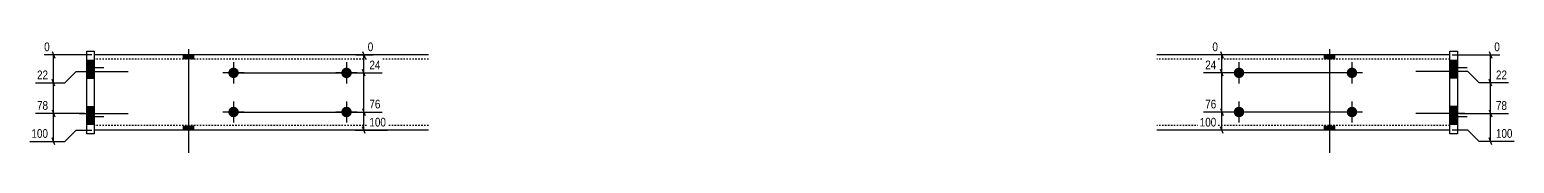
# Model space of a CAD drawing. Header units: millimetres. Extents: x 10 to 27817, y -3 to 621.
# Drawn here: x 17846 to 19817, y -3 to 146 of the extents above; entities that cross this region are included whole.
import ezdxf

# ---------------------------------------------------------------- set-up
doc = ezdxf.new("R2010")
doc.units = ezdxf.units.MM
doc.linetypes.add('DXK_LINE_DOT2', pattern=[3.9198, 1.9599, -1.9599])
doc.layers.add('MÅLSÆTNING', color=7, linetype='Continuous')
doc.layers.add('STÅL', color=7, linetype='Continuous')
doc.styles.add('Arial Narrow', font='ARIALN.TTF', dxfattribs={"height": 0.2})

msp = doc.modelspace()

# ---------------------------------------------------------------- hatches: boundary and pattern name
at = {"layer": 'STÅL', "linetype": 'Continuous'}
for points in [[(17931.9, 99.2), (17931.9, 119.2), (17921.9, 119.2), (17921.9, 99.2)], [(18063.9, 126.7), (18049.9, 126.7), (18049.9, 120.7), (18063.9, 120.7)], [(18063.9, 126.7), (18049.9, 126.7), (18049.9, 120.7), (18063.9, 120.7)], [(19564.9, 120.7), (19578.9, 120.7), (19578.9, 126.7), (19564.9, 126.7)], [(19564.9, 120.7), (19578.9, 120.7), (19578.9, 126.7), (19564.9, 126.7)], [(19741.9, 99.2), (19741.9, 119.2), (19731.9, 119.2), (19731.9, 99.2)], [(17921.9, 113.5), (17921.9, 95.5), (17931.9, 95.5), (17931.9, 113.5)], [(18116.9, 95.7, -1), (18116.9, 109.7, -1)], [(18266.9, 95.7, -1), (18266.9, 109.7, -1)], [(19451.9, 95.7, -1), (19451.9, 109.7, -1)], [(19601.9, 95.7, -1), (19601.9, 109.7, -1)], [(19731.9, 113.5), (19731.9, 95.5), (19741.9, 95.5), (19741.9, 113.5)], [(17921.9, 57.9), (17921.9, 39.9), (17931.9, 39.9), (17931.9, 57.9)], [(17931.9, 34.2), (17931.9, 54.2), (17921.9, 54.2), (17921.9, 34.2)], [(18116.9, 43.7, -1), (18116.9, 57.7, -1)], [(18266.9, 43.7, -1), (18266.9, 57.7, -1)], [(19451.9, 43.7, -1), (19451.9, 57.7, -1)], [(19601.9, 43.7, -1), (19601.9, 57.7, -1)], [(19731.9, 57.9), (19731.9, 39.9), (19741.9, 39.9), (19741.9, 57.9)], [(19741.9, 34.2), (19741.9, 54.2), (19731.9, 54.2), (19731.9, 34.2)], [(18063.9, 32.7), (18049.9, 32.7), (18049.9, 26.7), (18063.9, 26.7)], [(18063.9, 32.7), (18049.9, 32.7), (18049.9, 26.7), (18063.9, 26.7)], [(19564.9, 26.7), (19578.9, 26.7), (19578.9, 32.7), (19564.9, 32.7)], [(19564.9, 26.7), (19578.9, 26.7), (19578.9, 32.7), (19564.9, 32.7)]]:
    msp.add_hatch(color=96, dxfattribs=at).paths.add_polyline_path(points)

# ---------------------------------------------------------------- linework, layer by layer
at = {"layer": 'MÅLSÆTNING', "color": 7, "linetype": 'Continuous'}
for p, q in [((17928.9, 126.7), (17865.5, 126.7)), ((17876.1, 131.2), (17879.7, 122.2)), ((17877.9, 89.5), (17877.9, 126.7)), ((18279.3, 126.7), (18302.4, 126.7)), ((18288.2, 131.2), (18291.8, 122.2)), ((18290, 102.7), (18290, 126.7)), ((19436.4, 126.7), (19416.6, 126.7)), ((19427.2, 131.2), (19430.8, 122.2)), ((19429, 102.7), (19429, 126.7)), ((19734.9, 126.7), (19798.3, 126.7)), ((19784, 131.2), (19787.6, 122.2)), ((19785.8, 89.5), (19785.8, 126.7)), ((17892.9, 89.5), (17907.9, 104.5)), ((17892.9, 89.5), (17907.9, 104.5)), ((17907.9, 104.5), (17918.9, 104.5)), ((17907.9, 104.5), (17918.9, 104.5)), ((18119.9, 102.7), (18314.1, 102.7)), ((18119.9, 102.7), (18314.1, 102.7)), ((18291.8, 98.2), (18288.2, 107.2)), ((18291.8, 98.2), (18288.2, 107.2)), ((18290, 50.7), (18290, 102.7)), ((19598.9, 102.7), (19404.9, 102.7)), ((19598.9, 102.7), (19404.9, 102.7)), ((19430.8, 98.2), (19427.2, 107.2)), ((19430.8, 98.2), (19427.2, 107.2)), ((19429, 50.7), (19429, 102.7)), ((19755.8, 104.5), (19744.9, 104.5)), ((19755.8, 104.5), (19744.9, 104.5)), ((19770.8, 89.5), (19755.8, 104.5)), ((19770.8, 89.5), (19755.8, 104.5)), ((17853.8, 89.5), (17892.9, 89.5)), ((17853.8, 89.5), (17892.9, 89.5)), ((17879.7, 85), (17876.1, 94)), ((17879.7, 85), (17876.1, 94)), ((17877.9, 48.9), (17877.9, 89.5)), ((19809.9, 89.5), (19770.8, 89.5)), ((19809.9, 89.5), (19770.8, 89.5)), ((19787.6, 85), (19784, 94)), ((19787.6, 85), (19784, 94)), ((17918.9, 48.9), (17853.8, 48.9)), ((17918.9, 48.9), (17853.8, 48.9)), ((17876.1, 53.4), (17879.7, 44.4)), ((17876.1, 53.4), (17879.7, 44.4)), ((17877.9, 11.7), (17877.9, 48.9)), ((18119.9, 50.7), (18314.1, 50.7)), ((18119.9, 50.7), (18314.1, 50.7)), ((18288.2, 55.2), (18291.8, 46.2)), ((18288.2, 55.2), (18291.8, 46.2)), ((18290, 26.7), (18290, 50.7)), ((19598.9, 50.7), (19404.9, 50.7)), ((19598.9, 50.7), (19404.9, 50.7)), ((19427.2, 55.2), (19430.8, 46.2)), ((19427.2, 55.2), (19430.8, 46.2)), ((19429, 26.7), (19429, 50.7)), ((19744.9, 48.9), (19809.9, 48.9)), ((19784, 53.4), (19787.6, 44.4)), ((19785.8, 11.7), (19785.8, 48.9)), ((17892.9, 11.7), (17907.9, 26.7)), ((17907.9, 26.7), (17928.9, 26.7)), ((18278.6, 26.7), (18321.4, 26.7)), ((18291.8, 22.2), (18288.2, 31.2)), ((19438.2, 26.7), (19397.6, 26.7)), ((19430.8, 22.2), (19427.2, 31.2)), ((19755.8, 26.7), (19734.9, 26.7)), ((19770.8, 11.7), (19755.8, 26.7)), ((17846.5, 11.7), (17892.9, 11.7)), ((17879.7, 7.2), (17876.1, 16.2)), ((19817.3, 11.7), (19770.8, 11.7)), ((19787.6, 7.2), (19784, 16.2))]:
    msp.add_line(p, q, dxfattribs=at)
at = {"layer": 'STÅL', "color": 2, "linetype": 'Continuous'}
for p, q in [((17921.9, 131.7), (17931.9, 131.7)), ((17921.9, 21.7), (17921.9, 131.7)), ((17931.9, 131.7), (17931.9, 21.7)), ((18375.9, 126.7), (17931.9, 126.7)), ((19731.9, 126.7), (19342.9, 126.7)), ((19731.9, 21.7), (19731.9, 131.7)), ((19731.9, 131.7), (19741.9, 131.7)), ((19741.9, 131.7), (19741.9, 21.7)), ((17931.9, 21.7), (17921.9, 21.7)), ((18375.9, 26.7), (17931.9, 26.7)), ((19731.9, 26.7), (19342.9, 26.7)), ((19741.9, 21.7), (19731.9, 21.7))]:
    msp.add_line(p, q, dxfattribs=at)
at = {"layer": 'STÅL', "color": 96, "linetype": 'Continuous'}
for p, q in [((17931.9, 119.2), (17921.9, 119.2)), ((18049.9, 126.7), (18049.9, 120.7)), ((18049.9, 126.7), (18049.9, 120.7)), ((18056.9, 134.2), (18056.9, -3.3)), ((18056.9, 134.2), (18056.9, -3.3)), ((18063.9, 126.7), (18063.9, 120.7)), ((18063.9, 126.7), (18063.9, 120.7)), ((19564.9, 126.7), (19564.9, 120.7)), ((19564.9, 126.7), (19564.9, 120.7)), ((19571.9, 134.2), (19571.9, -3.3)), ((19571.9, 134.2), (19571.9, -3.3)), ((19578.9, 126.7), (19578.9, 120.7)), ((19578.9, 126.7), (19578.9, 120.7)), ((19741.9, 119.2), (19731.9, 119.2)), ((17911.9, 104.5), (17976.9, 104.5)), ((17921.9, 113.5), (17931.9, 113.5)), ((17944.9, 109.2), (17921.9, 109.2)), ((17931.9, 99.2), (17921.9, 99.2)), ((18130.9, 102.7), (18102.9, 102.7)), ((18116.9, 116.7), (18116.9, 88.7)), ((18280.9, 102.7), (18252.9, 102.7)), ((18266.9, 116.7), (18266.9, 88.7)), ((19465.9, 102.7), (19437.9, 102.7)), ((19451.9, 116.7), (19451.9, 88.7)), ((19615.9, 102.7), (19587.9, 102.7)), ((19601.9, 116.7), (19601.9, 88.7)), ((19751.9, 104.5), (19686.9, 104.5)), ((19741.9, 113.5), (19731.9, 113.5)), ((19754.9, 109.2), (19731.9, 109.2)), ((19741.9, 99.2), (19731.9, 99.2)), ((17921.9, 95.5), (17931.9, 95.5)), ((19741.9, 95.5), (19731.9, 95.5)), ((18116.9, 64.7), (18116.9, 36.7)), ((18266.9, 64.7), (18266.9, 36.7)), ((19451.9, 64.7), (19451.9, 36.7)), ((19601.9, 64.7), (19601.9, 36.7)), ((17911.9, 48.9), (17976.9, 48.9)), ((17921.9, 57.9), (17931.9, 57.9)), ((17931.9, 54.2), (17921.9, 54.2)), ((17944.9, 44.2), (17921.9, 44.2)), ((17921.9, 39.9), (17931.9, 39.9)), ((18130.9, 50.7), (18102.9, 50.7)), ((18280.9, 50.7), (18252.9, 50.7)), ((19465.9, 50.7), (19437.9, 50.7)), ((19615.9, 50.7), (19587.9, 50.7)), ((19751.9, 48.9), (19686.9, 48.9)), ((19741.9, 57.9), (19731.9, 57.9)), ((19741.9, 54.2), (19731.9, 54.2)), ((19754.9, 44.2), (19731.9, 44.2)), ((19741.9, 39.9), (19731.9, 39.9)), ((17931.9, 34.2), (17921.9, 34.2)), ((18049.9, 32.7), (18049.9, 26.7)), ((18049.9, 32.7), (18049.9, 26.7)), ((18063.9, 32.7), (18063.9, 26.7)), ((18063.9, 32.7), (18063.9, 26.7)), ((19564.9, 32.7), (19564.9, 26.7)), ((19564.9, 32.7), (19564.9, 26.7)), ((19578.9, 32.7), (19578.9, 26.7)), ((19578.9, 32.7), (19578.9, 26.7)), ((19741.9, 34.2), (19731.9, 34.2))]:
    msp.add_line(p, q, dxfattribs=at)
at = {"layer": 'STÅL', "color": 7, "linetype": 'DXK_LINE_DOT2'}
for p, q in [((17931.9, 126.7), (17931.9, 27.6)), ((18375.9, 120.7), (17931.9, 120.7)), ((19731.9, 120.7), (19342.9, 120.7)), ((19731.9, 26.7), (19731.9, 126.7)), ((18375.9, 32.7), (17931.9, 32.7)), ((17931.9, 27.6), (17931.9, 26.7)), ((19731.9, 32.7), (19342.9, 32.7))]:
    msp.add_line(p, q, dxfattribs=at)

# ---------------------------------------------------------------- next in the draw order: wipeouts: each hides what was drawn before it
at = {"color": 0, "linetype": 'Continuous'}
for points in [[(17875.2, 129.1), (17875.2, 145.9), (17863.1, 145.9), (17863.1, 129.1)], [(18304.8, 129.1), (18304.8, 145.9), (18292.7, 145.9), (18292.7, 129.1)], [(19426.3, 129.1), (19426.3, 145.9), (19414.2, 145.9), (19414.2, 129.1)], [(19800.7, 129.1), (19800.7, 145.9), (19788.5, 145.9), (19788.5, 129.1)], [(17873, 91.9), (17873, 108.7), (17853.6, 108.7), (17853.6, 91.9)], [(17873, 51.3), (17873, 68.1), (17853.6, 68.1), (17853.6, 51.3)], [(18314.3, 53.1), (18314.3, 69.9), (18294.9, 69.9), (18294.9, 53.1)], [(19424.1, 53.1), (19424.1, 69.9), (19404.7, 69.9), (19404.7, 53.1)], [(19810.2, 51.3), (19810.2, 68.1), (19790.7, 68.1), (19790.7, 51.3)], [(17873, 14.1), (17873, 30.9), (17846.2, 30.9), (17846.2, 14.1)], [(19817.5, 14.1), (19817.5, 30.9), (19790.7, 30.9), (19790.7, 14.1)]]:
    msp.add_wipeout(points, dxfattribs=at).dxf.layer = 'MÅLSÆTNING'

# ---------------------------------------------------------------- next in the draw order: linework, layer by layer
at = {"layer": 'MÅLSÆTNING', "color": 7, "linetype": 'Continuous'}
for p, q in [((19785.8, 48.9), (19785.8, 89.5)), ((19744.9, 48.9), (19809.9, 48.9)), ((19784, 53.4), (19787.6, 44.4))]:
    msp.add_line(p, q, dxfattribs=at)

# ---------------------------------------------------------------- next in the draw order: texts
at = {"layer": 'MÅLSÆTNING', "color": 3, "linetype": 'Continuous', "style": 'Arial Narrow'}
for s, height, p in [('0', 11.5, (17865.5, 131.5)), ('0', 11.5, (18295.1, 131.5)), ('0', 11.5, (19416.6, 131.5)), ('0', 11.5, (19790.9, 131.5)), ('22', 11.45, (17856, 94.3)), ('78', 11.45, (17856, 53.7)), ('78', 11.45, (19793.1, 53.7)), ('100', 11.45, (17848.6, 16.5)), ('100', 11.45, (19793.1, 16.5))]:
    msp.add_text(s, height=height, dxfattribs=at).set_placement(p)

# ---------------------------------------------------------------- next in the draw order: wipeouts: each hides what was drawn before it
at = {"color": 0, "linetype": 'Continuous'}
for points in [[(18321.6, 29.1), (18321.6, 45.9), (18294.9, 45.9), (18294.9, 29.1)], [(19424.1, 29.1), (19424.1, 45.9), (19397.4, 45.9), (19397.4, 29.1)]]:
    msp.add_wipeout(points, dxfattribs=at).dxf.layer = 'MÅLSÆTNING'

# ---------------------------------------------------------------- next in the draw order: texts
at = {"layer": 'MÅLSÆTNING', "color": 3, "linetype": 'Continuous', "style": 'Arial Narrow'}
for s, p in [('76', (18297.3, 55.5)), ('76', (19407.1, 55.5)), ('100', (18297.3, 31.5)), ('100', (19399.8, 31.5))]:
    msp.add_text(s, height=11.45, dxfattribs=at).set_placement(p)

# ---------------------------------------------------------------- next in the draw order: wipeouts: each hides what was drawn before it
at = {"color": 0, "linetype": 'Continuous'}
for points in [[(18314.3, 105.1), (18314.3, 121.9), (18294.9, 121.9), (18294.9, 105.1)], [(19424.1, 105.1), (19424.1, 121.9), (19404.7, 121.9), (19404.7, 105.1)], [(19810.2, 91.9), (19810.2, 108.7), (19790.7, 108.7), (19790.7, 91.9)]]:
    msp.add_wipeout(points, dxfattribs=at).dxf.layer = 'MÅLSÆTNING'

# ---------------------------------------------------------------- next in the draw order: texts
at = {"layer": 'MÅLSÆTNING', "color": 3, "linetype": 'Continuous', "style": 'Arial Narrow'}
for s, p in [('24', (18297.3, 107.5)), ('24', (19407.1, 107.5)), ('22', (19793.1, 94.3))]:
    msp.add_text(s, height=11.45, dxfattribs=at).set_placement(p)

doc.saveas('drawing.dxf')
